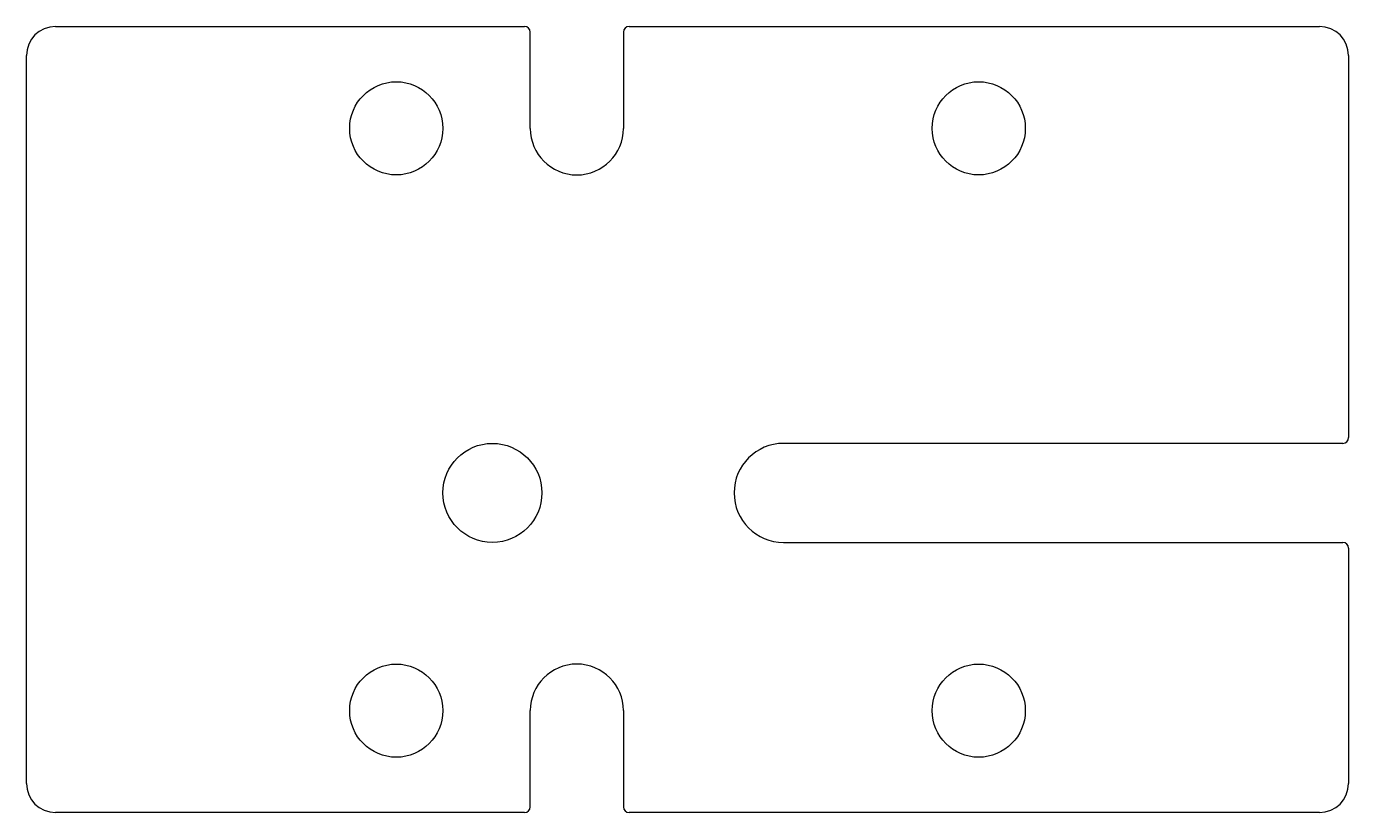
# Model space of a CAD drawing. Header units: millimetres. Extents: x -22.7 to 22.7, y -13.5 to 13.5.
import ezdxf

# ---------------------------------------------------------------- set-up
doc = ezdxf.new("R2010")
doc.units = ezdxf.units.MM

msp = doc.modelspace()

# ---------------------------------------------------------------- linework, layer by layer
at = {"color": 7, "linetype": 'Continuous', "lineweight": 25}
for p, q in [((-21.7, 13.5), (-5.6, 13.5)), ((-5.4, 10), (-5.4, 13.3)), ((-2.2, 13.3), (-2.2, 10)), ((-2, 13.5), (21.7, 13.5)), ((-22.7, -12.5), (-22.7, 12.5)), ((22.7, 12.5), (22.7, -0.62)), ((22.5, -0.82), (3.3, -0.82)), ((3.3, -4.22), (22.5, -4.22)), ((22.7, -4.42), (22.7, -12.5)), ((-5.4, -13.3), (-5.4, -10)), ((-2.2, -10), (-2.2, -13.3)), ((-5.6, -13.5), (-21.7, -13.5)), ((21.7, -13.5), (-2, -13.5))]:
    msp.add_line(p, q, dxfattribs=at)
for centre, radius in [((-10, 10), 1.6), ((10, 10), 1.6), ((-6.7, -2.52), 1.7), ((-10, -10), 1.6), ((10, -10), 1.6)]:
    msp.add_circle(centre, radius, dxfattribs=at)
for centre, radius, start, end in [((-21.7, 12.5), 1, 90, 180), ((-5.6, 13.3), 0.2, 0, 90), ((-2, 13.3), 0.2, 90, 180), ((21.7, 12.5), 1, 0, 90), ((-3.8, 10), 1.6, 180, 0), ((3.3, -2.52), 1.7, 90, 270), ((22.5, -0.62), 0.2, 270, 0), ((22.5, -4.42), 0.2, 0, 90), ((-3.8, -10), 1.6, 0, 180), ((-21.7, -12.5), 1, 180, 270), ((21.7, -12.5), 1, 270, 0), ((-5.6, -13.3), 0.2, 270, 0), ((-2, -13.3), 0.2, 180, 270)]:
    msp.add_arc(centre, radius, start, end, dxfattribs=at)

doc.saveas('drawing.dxf')
